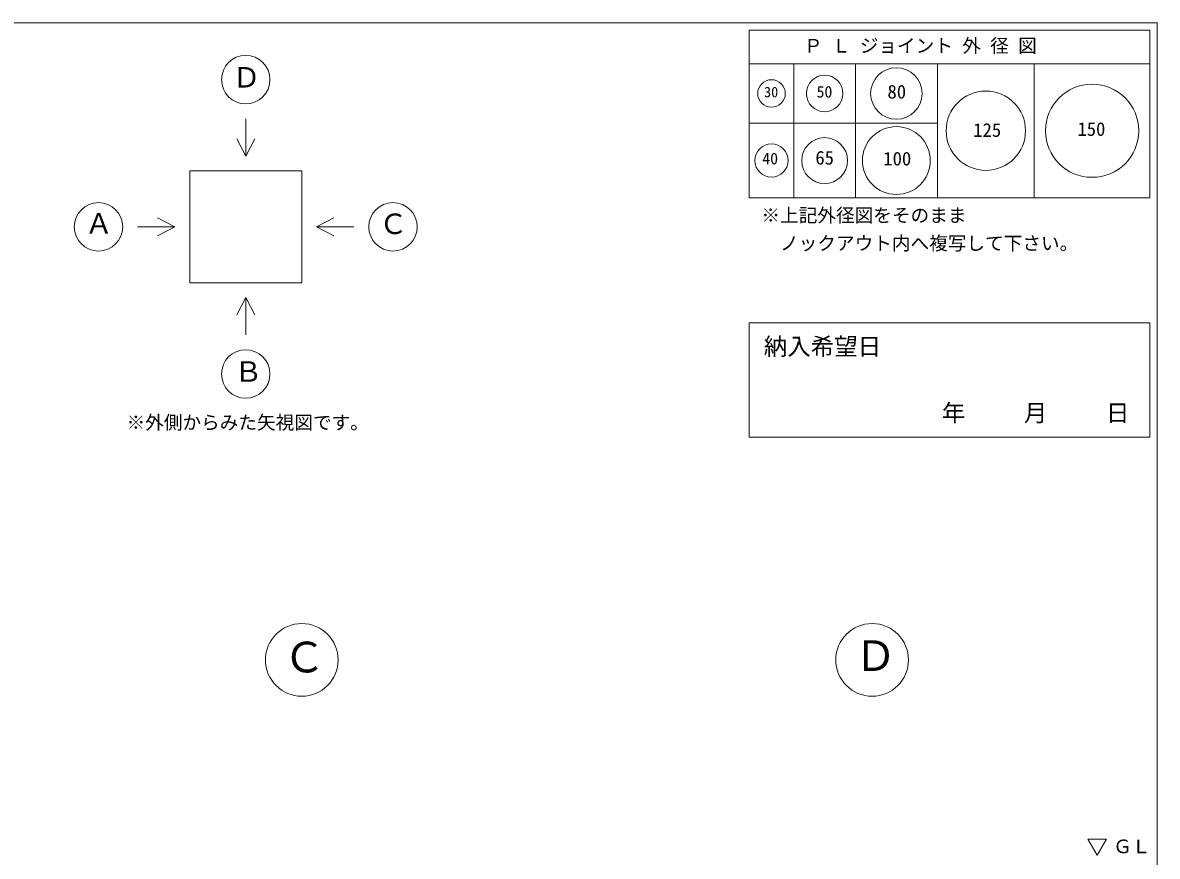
# Model space of a CAD drawing. Units: millimetres, scale not verified. Extents: x -4890 to 18490, y -2286 to 2286.
# Drawn here: x 1846 to 4890, y 49 to 2286 of the extents above; entities that cross this region are included whole.
import ezdxf
from ezdxf.enums import TextEntityAlignment as Align

# ---------------------------------------------------------------- set-up
doc = ezdxf.new("R2010")
doc.units = ezdxf.units.MM
doc.header["$LTSCALE"] = 10
for name, color, linetype, lineweight in [('0-2_waku', 7, 'Continuous', 18), ('0-3_gaikei', 7, 'Continuous', 18), ('0-7_hole', 7, 'Continuous', 18), ('0-D_文字１', 7, 'Continuous', 18)]:
    doc.layers.add(name, color=color, linetype=linetype, lineweight=lineweight)
doc.styles.add('ＭＳ ゴシック', font='')
doc.styles.get('ＭＳ ゴシック').set_extended_font_data('MS Gothic')

msp = doc.modelspace()

# ---------------------------------------------------------------- linework, layer by layer
at = {"layer": '0-2_waku'}
for p, q in [((-1230, 2286.24), (4890, 2286.24)), ((4890, 2286.24), (4890, -1988.76)), ((4890, 2286.24), (4890, -1988.76)), ((3795, 2266.24), (3795, 1816.24)), ((3795, 2266.24), (4870, 2266.24)), ((3795, 2266.24), (4870, 2266.24)), ((3795, 2266.24), (4870, 2266.24)), ((3795, 2266.24), (3795, 1816.24)), ((3795, 2266.24), (4870, 2266.24)), ((3795, 2266.24), (4870, 2266.24)), ((3795, 2266.24), (4870, 2266.24)), ((4870, 2266.24), (4870, 1816.24)), ((4870, 2266.24), (4870, 1816.24)), ((3795, 2176.24), (4870, 2176.24)), ((3915, 2176.24), (3915, 1816.24)), ((4080, 2176.24), (4080, 1816.24)), ((4300, 2176.24), (4300, 1816.24)), ((4560, 2176.24), (4560, 1816.24)), ((3795, 2016.24), (4300, 2016.24)), ((3795, 1816.24), (4870, 1816.24)), ((3795, 1816.24), (4870, 1816.24)), ((3795, 1480.95), (3795, 1174.24)), ((3795, 1480.95), (4870, 1480.95)), ((4870, 1480.95), (4870, 1174.24)), ((3795, 1174.24), (4870, 1174.24))]:
    msp.add_line(p, q, dxfattribs=at)
at = {"layer": '0-3_gaikei'}
for p, q in [((2444.61, 2028.46), (2444.61, 1928.46)), ((2444.61, 1928.46), (2420.48, 1974.84)), ((2444.61, 1928.46), (2468.73, 1974.84)), ((2294.61, 1888.46), (2594.61, 1888.46)), ((2294.61, 1888.46), (2294.61, 1588.46)), ((2594.61, 1888.46), (2594.61, 1588.46)), ((2154.61, 1738.46), (2254.61, 1738.46)), ((2254.61, 1738.46), (2208.23, 1762.59)), ((2254.61, 1738.46), (2208.23, 1714.33)), ((2634.61, 1738.46), (2680.98, 1762.59)), ((2294.61, 1588.46), (2594.61, 1588.46)), ((2444.61, 1548.46), (2420.48, 1502.08)), ((2444.61, 1548.46), (2468.73, 1502.08)), ((2444.61, 1448.46), (2444.61, 1548.46))]:
    msp.add_line(p, q, dxfattribs=at)
msp.add_lwpolyline([(2734.61, 1738.46), (2634.61, 1738.46), (2680.98, 1714.33)], dxfattribs=at)
for centre, radius in [((2444.61, 2133.46), 65), ((2049.61, 1738.46), 65), ((2839.61, 1738.46), 65), ((2444.61, 1343.46), 65), ((2595, 576.24), 97.5), ((4125, 576.24), 97.5)]:
    msp.add_circle(centre, radius, dxfattribs=at)
at = {"layer": '0-7_hole'}
for centre, radius in [((4190, 2096.24), 69), ((3855, 2096.24), 37), ((3997.5, 2096.24), 49), ((4430, 1996.24), 106.5), ((4715, 1996.24), 125), ((4190, 1916.24), 91), ((3855, 1916.24), 44.5), ((3997.5, 1916.24), 61.5)]:
    msp.add_circle(centre, radius, dxfattribs=at)
at = {"layer": '0-D_文字１'}
for p, q in [((4728.74, 51.99), (4703.54, 94.93)), ((4703.54, 94.93), (4753.94, 94.93)), ((4728.74, 51.99), (4753.94, 94.93))]:
    msp.add_line(p, q, dxfattribs=at)

# ---------------------------------------------------------------- texts
at = {"layer": '0-7_hole', "style": 'ＭＳ ゴシック'}
for s, height, p in [('30', 28.04, (3834.95, 2077.7)), ('50', 31.16, (3975.91, 2075.9)), ('80', 36.66, (4166.18, 2071.56)), ('125', 36.66, (4396.28, 1968.82)), ('150', 36.66, (4675.81, 1971.47)), ('40', 31.16, (3830.27, 1896.65)), ('65', 36.66, (3972.72, 1894.52)), ('100', 36.66, (4155.05, 1892.06))]:
    msp.add_text(s, height=height, dxfattribs=at).set_placement(p, align=Align.BOTTOM_LEFT)
at = {"layer": '0-D_文字１', "style": 'ＭＳ ゴシック'}
for s, height, p in [('Ｐ Ｌ ジョイント 外 径 図', 36.66, (3941.92, 2195.06)), ('Ｄ', 54.99, (2409.2, 2095.67)), ('Ａ', 54.99, (2013, 1703.53)), ('Ｃ', 54.99, (2802.78, 1702.51)), ('※上記外径図をそのまま', 36.66, (3827.95, 1740.04)), ('\u3000ノックアウト内へ複写して下さい。', 36.66, (3827.95, 1665.04)), ('納入希望日', 46.19, (3834.18, 1380.47)), ('Ｂ', 54.99, (2413.95, 1306.05)), ('\u3000\u3000\u3000年     月     日', 46.19, (4122.89, 1202.02)), ('※外側からみた矢視図です。', 36.66, (2124.81, 1184.09)), ('Ｃ', 82.48, (2545, 517.89)), ('Ｄ', 82.48, (4077.8, 521.61)), ('ＧＬ', 36.66, (4771.54, 46.45))]:
    msp.add_text(s, height=height, dxfattribs=at).set_placement(p, align=Align.BOTTOM_LEFT)

doc.saveas('drawing.dxf')
